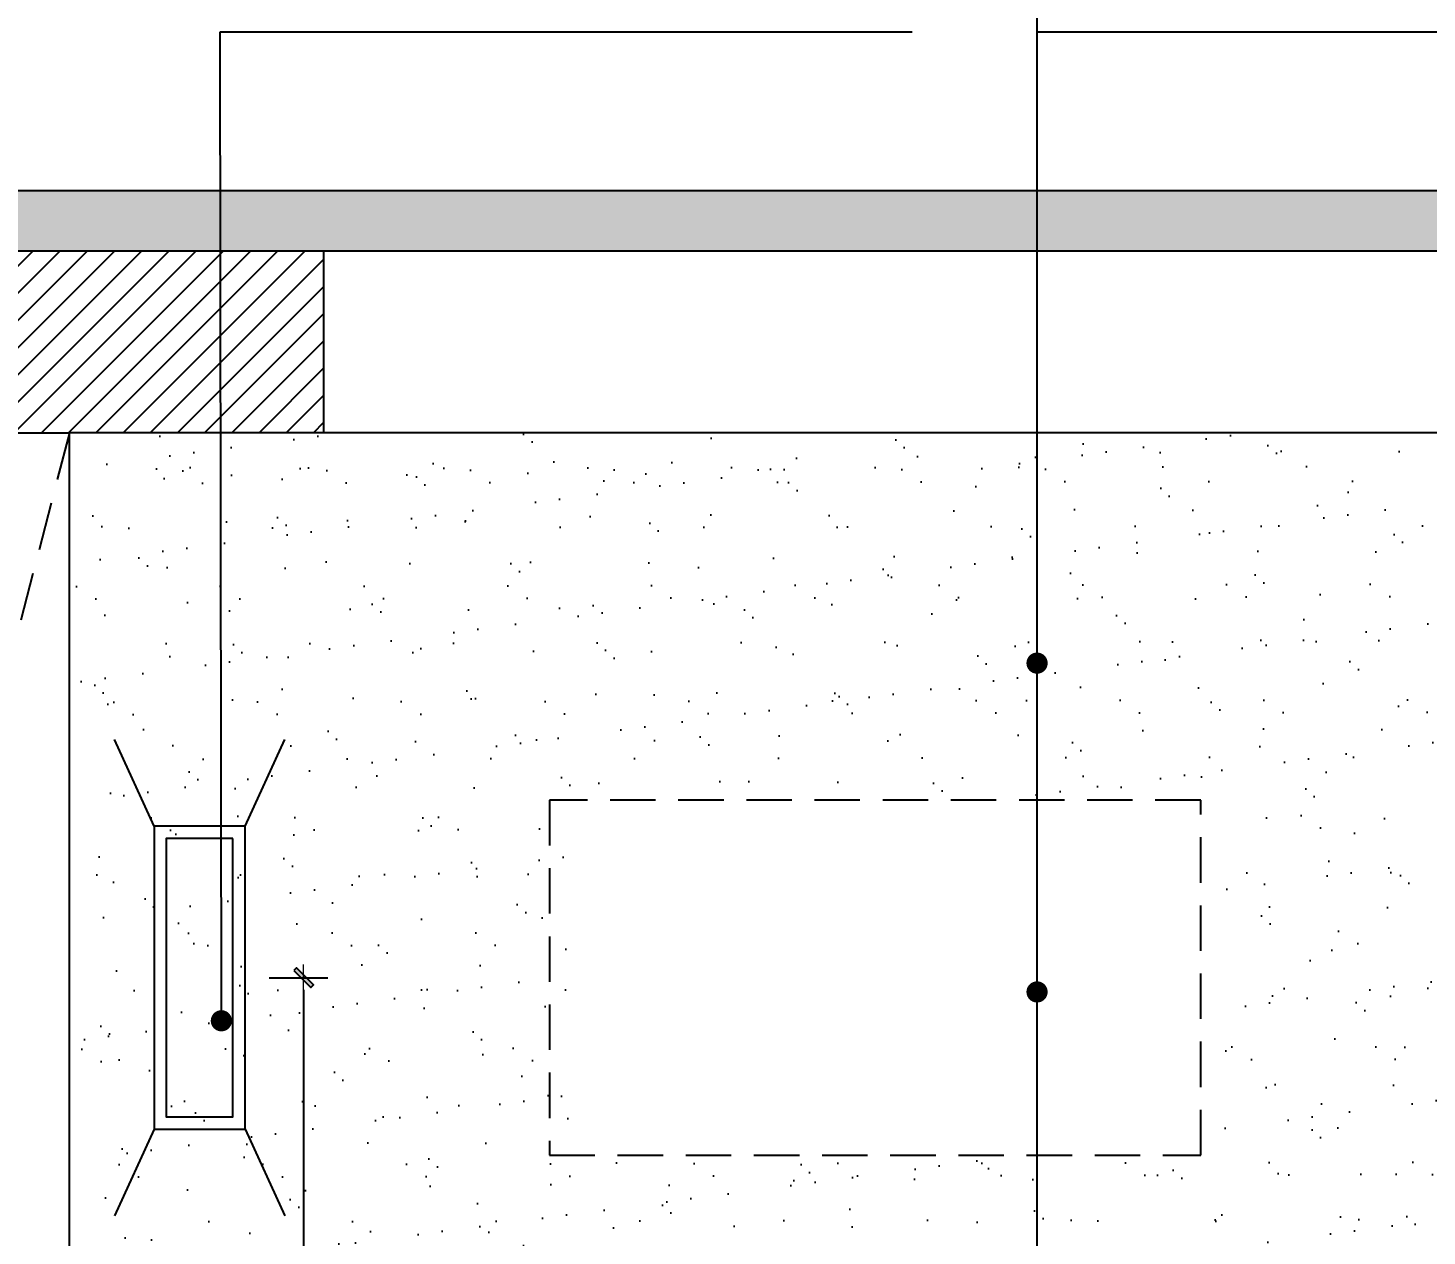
# Model space of a CAD drawing. Header units: millimetres. Extents: x 104198 to 1296755, y -81101 to 81453.
# Drawn here: x 633088 to 635397, y -25480 to -23485 of the extents above; entities that cross this region are included whole.
import ezdxf

# ---------------------------------------------------------------- set-up
doc = ezdxf.new("R2010")
doc.units = ezdxf.units.MM
doc.header["$PDMODE"] = 3
doc.linetypes.add('Ax-B-comp-L2qt-$0$Ax-B-comp-LG-$0${ Wide Dash }', pattern=[12, 4, -2, 4, -2])
doc.linetypes.add('HIDDEN2', pattern=[0.1875, 0.125, -0.0625])
doc.layers.get('Defpoints').update_dxf_attribs({"color": 250})
for name, color, linetype in [('0家具', 51, 'Continuous'), ('11-插座图', 1, 'Continuous'), ('D■02 地材填充', 250, 'Continuous')]:
    doc.layers.add(name, color=color, linetype=linetype)
doc.styles.add('CCD_DIM', font='ARCHS.SHX')
doc.styles.add('黑体', font='simhei.ttf', dxfattribs={"width": 0.7})
doc.dimstyles.get("Standard").update_dxf_attribs({"dimtxt": 0.18, "dimasz": 0.18, "dimexe": 0.18, "dimexo": 0.0625, "dimgap": 0.09, "dimtad": 0, "dimtih": 1, "dimtoh": 1, "dimdec": 4, "dimzin": 0, "dimdsep": 46, "dimtxsty": 'Standard', "dimcen": 0.09, "dimadec": 0, "dimazin": 0, "dimtfac": 1, "dimtdec": 4, "dimtofl": 0, "dimtmove": 0, "dimatfit": 3, "dimfxl": 1, "dimtolj": 1, "dimtzin": 0, "dimarcsym": 0})
doc.dimstyles.new('立面标注', dxfattribs={"dimtxt": 100, "dimasz": 35, "dimexe": 20, "dimexo": 100, "dimtad": 1, "dimdec": 0, "dimtxsty": '黑体', "dimblk": 'ARCHTICK', "dimcen": 80, "dimdle": 20, "dimclrd": 251, "dimclre": 251, "dimclrt": 256, "dimadec": 0, "dimazin": 0, "dimtfac": 1, "dimtdec": 0, "dimtix": 1, "dimtmove": 2, "dimatfit": 3, "dimldrblk": 'DOT', "dimfxl": 200, "dimfxlon": 1, "dimarcsym": 0})

# ---------------------------------------------------------------- blocks, each defined once
blk = doc.blocks.new('fhgfhdfhrthe')
at = {"color": 8}
for points in [[(591314.2, -24734.6), (591248.5, -24591.4)], [(591464.2, -24734.6), (591530, -24591.4)], [(591314.2, -25234.6), (591248.5, -25377.7)], [(591464.2, -25234.6), (591530, -25377.7)]]:
    blk.add_lwpolyline(points, dxfattribs=at)
for points in [[(591464.2, -24734.6), (591314.2, -24734.6), (591314.2, -25234.6), (591464.2, -25234.6)], [(591444.2, -24754.6), (591334.2, -24754.6), (591334.2, -25214.6), (591444.2, -25214.6)]]:
    blk.add_lwpolyline(points, close=True, dxfattribs=at)
blk = doc.blocks.new('ghfdhrhr')
at = {"color": 8, "linetype": 'HIDDEN2', "ltscale": 600}
blk.add_lwpolyline([(635023.6, -31262.5), (633948.6, -31262.5), (633948.6, -31848.9), (635023.6, -31848.9)], close=True, dxfattribs=at)
blk = doc.blocks.new('_ArchTick')
at = {"color": 2, "linetype": 'ByBlock', "const_width": 0.4}
blk.add_lwpolyline([(-0.5, -0.5), (0.5, 0.5)], dxfattribs=at)
blk = doc.blocks.new('_Dot')
at = {"color": 2, "linetype": 'ByBlock', "lineweight": -2}
blk.add_line((-0.5, 0), (-1, 0), dxfattribs=at)
at = {"color": 2, "linetype": 'ByBlock', "const_width": 0.5}
blk.add_lwpolyline([(-0.25, 0, 1), (0.25, 0, 1)], format="xyb", close=True, dxfattribs=at)
blk = doc.blocks.new('WS-cj')
blk.add_hatch(color=2).paths.add_polyline_path([(0.59, 0.82), (-0.82, -0.59), (-0.59, -0.82), (0.82, 0.59)])
at = {"color": 2, "linetype": 'ByBlock', "lineweight": 0}
for p, q in [((-1.1, 0), (0, 0)), ((0, 0), (1.1, 0))]:
    blk.add_line(p, q, dxfattribs=at)
at = {"color": 2}
blk.add_lwpolyline([(0.59, 0.82), (-0.82, -0.59), (-0.59, -0.82), (0.82, 0.59)], close=True, dxfattribs=at)
blk = doc.blocks.new('*D1031')
at = {"color": 44, "lineweight": -2, "transparency": 16777216}
for p, q in [((633486.1, -25053.5), (633582.8, -25053.5)), ((633542.8, -25073.5), (633542.8, -26533.5)), ((633618.9, -26553.5), (633502.8, -26553.5))]:
    blk.add_line(p, q, dxfattribs=at)
at = {"layer": 'Defpoints', "color": 0, "transparency": 16777216}
for p in [(633446.1, -25053.5), (633542.8, -26553.5), (633658.9, -26553.5)]:
    blk.add_point(p, dxfattribs=at)
at = {"color": 44, "lineweight": -2, "transparency": 16777216, "xscale": 20, "yscale": 20, "zscale": 20}
for p, rotation in [((633542.8, -25053.5), 90), ((633542.8, -26553.5), 270)]:
    blk.add_blockref('WS-cj', p, dxfattribs=dict(at, rotation=rotation))
at = {"color": 2, "transparency": 16777216, "insert": (633510.8, -25803.5), "char_height": 40, "attachment_point": 5, "rotation": 90, "style": 'CCD_DIM'}
blk.add_mtext('\\A1;1500', dxfattribs=at)
blk = doc.blocks.new('CCD_Leader_Arrow')
at = {"color": 50, "linetype": 'ByBlock'}
blk.add_line((0, 0), (-1, 0), dxfattribs=at)
for points in [[(-0.86, 0.67), (-0.6, 0.85), (-0.24, 0), (0, 0)], [(-0.86, -0.67), (-0.6, -0.85), (-0.24, 0), (0, 0)]]:
    blk.add_solid(points, dxfattribs=at)

msp = doc.modelspace()

# ---------------------------------------------------------------- hatches: boundary and pattern name
h = msp.add_hatch(color=252)
h.dxf.hatch_style = 1
h.paths.add_polyline_path([(636836.1, -23753.5), (632416.1, -23753.5), (632416.1, -23853.5), (632556.1, -23853.5), (633196.1, -23853.5), (636836.1, -23853.5)])
h.paths.add_polyline_path([(636836.1, -23853.5), (636556.1, -23853.5), (636556.1, -24253.5), (636836.1, -24253.5)])
h.paths.add_polyline_path([(636556.1, -23853.5), (635856.1, -23853.5), (635856.1, -24253.5), (636556.1, -24253.5)])
h.paths.add_polyline_path([(636836.1, -25903.5), (636556.1, -25903.5), (636556.1, -25923.5), (636556.1, -26293.5), (635856.1, -26293.5), (635856.1, -26603.5), (635976.1, -26603.5), (635976.1, -26373.5), (636836.1, -26373.5)])
h.paths.add_polyline_path([(636836.1, -26603.5), (632416.1, -26603.5), (632416.1, -26703.5), (636836.1, -26703.5)])
h.paths.add_polyline_path([(632556.1, -23853.5), (632416.1, -23853.5), (632416.1, -26603.5), (632556.1, -26603.5)])
h = msp.add_hatch()
h.set_pattern_fill('AR-SAND', color=8, scale=3, style=0)
h.set_pattern_definition([(37.5, (633156.06, -24213.46), (-4.8, 146.824), [0, -115.824, 0, -129.54, 0, -123.825]), (7.5, (633156.06, -24213.46), (134.857, 215.048), [0, -62.484, 0, -104.394, 0, -40.005]), (327.5, (633062.34, -24213.46), (237.298, 0.431), [0, -38.1, 0, -137.16, 0, -179.07]), (317.5, (633062.34, -24213.46), (229.067, 66.879), [0, -19.05, 0, -89.916, 0, -102.87])])
h.paths.add_polyline_path([(635856.1, -24213.5), (633156.1, -24213.5), (633156.1, -24153.5), (635856.1, -24153.5)])
h = msp.add_hatch()
h.set_pattern_fill('AR-SAND', color=8, scale=3, style=0)
h.set_pattern_definition([(37.5, (633156.06, -25553.46), (-4.8, 146.824), [0, -115.824, 0, -129.54, 0, -123.825]), (7.5, (633156.06, -25553.46), (134.857, 215.048), [0, -62.484, 0, -104.394, 0, -40.005]), (327.5, (633062.34, -25553.46), (237.2977, 0.431), [0, -38.1, 0, -137.16, 0, -179.07]), (317.5, (633062.34, -25553.46), (229.067, 66.879), [0, -19.05, 0, -89.916, 0, -102.87])])
h.paths.add_polyline_path([(635856.1, -24213.5), (633156.1, -24213.5), (633156.1, -25553.5), (635856.1, -25553.5)])
h.paths.add_polyline_path([(635063.6, -24760.3), (635063.6, -25346.6), (633988.6, -25346.6), (633988.6, -24760.3)], flags=16)
at = {"layer": 'D■02 地材填充'}
h = msp.add_hatch(dxfattribs=at)
h.set_pattern_fill('ANSI31', color=256, scale=10, angle=180, style=0)
h.set_pattern_definition([(225, (632556.062, -24213.46), (22.4506, -22.4506), [])])
h.paths.add_polyline_path([(633576.1, -23853.5), (632976.1, -23853.5), (632976.1, -24153.5), (633156.1, -24153.5), (633576.1, -24153.5)])
h.paths.add_polyline_path([(632736.1, -23853.5), (632556.1, -23853.5), (632556.1, -24213.5), (632736.1, -24213.5)])

# ---------------------------------------------------------------- linework, layer by layer
for p, q in [((633576.1, -24153.5), (633576.1, -23853.5)), ((635856.1, -24153.5), (633156.1, -24153.5)), ((633156.1, -24153.5), (633156.1, -24153.5))]:
    msp.add_line(p, q)
at = {"color": 250, "linetype": 'Ax-B-comp-L2qt-$0$Ax-B-comp-LG-$0${ Wide Dash }', "ltscale": 20}
msp.add_line((633156.1, -24153.5), (632556.1, -26473.5), dxfattribs=at)
at = {"color": 2}
for p in [(632976.1, -24153.5), (633156.1, -26553.5)]:
    msp.add_line(p, (633156.1, -24153.5), dxfattribs=at)
at = {"color": 252}
msp.add_lwpolyline([(632416.1, -23753.5), (636836.1, -23753.5), (636836.1, -23853.5), (632416.1, -23853.5)], close=True, dxfattribs=at)

# ---------------------------------------------------------------- block references
at = {"color": 2}
msp.add_blockref('ghfdhrhr', (0, 6502.3), dxfattribs=at)
at = {"layer": '11-插座图', "color": 6}
msp.add_blockref('fhgfhdfhrthe', (41981.8, -68.9), dxfattribs=at)

# ---------------------------------------------------------------- dimensions: what is measured, and where the dimension line sits
dim = msp.add_linear_dim(base=(633542.8, -26553.5), p1=(633446.1, -25053.5), p2=(633658.9, -26553.5), angle=90, dimstyle='Standard', override={"dimscale": 20, "dimtxt": 2, "dimasz": 1, "dimexe": 2, "dimexo": 2, "dimgap": 0.6, "dimtad": 1, "dimtih": 0, "dimtoh": 0, "dimdec": 0, "dimrnd": 5, "dimzin": 8, "dimtxsty": 'CCD_DIM', "dimblk": 'WS-cj', "dimcen": 1, "dimclrd": 44, "dimclre": 44, "dimclrt": 2, "dimazin": 2, "dimtix": 1, "dimtofl": 1, "dimtmove": 2, "dimldrblk": 'CCD_Leader_Arrow', "dimfxl": 5, "dimfxlon": 1, "dimtzin": 8})
dim.commit()
dim.dimension.update_dxf_attribs({"geometry": '*D1031', "text_midpoint": (633510.8, -25803.5)})

# ---------------------------------------------------------------- leaders
at = {"layer": '0家具', "color": 51}
for points in [[(634753.4, -24534), (634753.4, -23076.6), (636051.2, -23076.6)], [(634753.4, -25077), (634753.4, -23295.9), (635952.5, -23295.9)], [(633407, -25124.6), (633404.8, -23491.6), (634547.3, -23491.6)], [(634753.4, -26511.4), (634753.4, -23491.6), (635863.6, -23491.6)]]:
    msp.add_leader(points, dimstyle='立面标注', dxfattribs=at)

doc.saveas('drawing.dxf')
